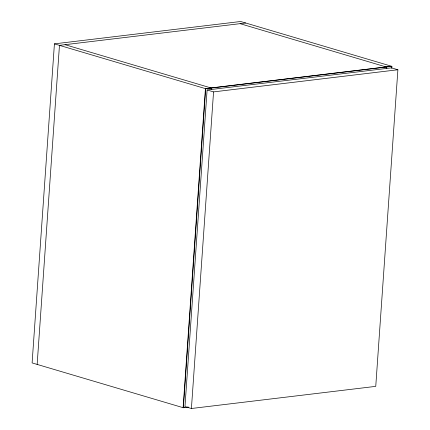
<?xml version="1.0" encoding="UTF-8"?>
<svg xmlns="http://www.w3.org/2000/svg" width="430" height="430" viewBox="0 0 430 430"><rect width="100%" height="100%" fill="white"/><g stroke="black" fill="none" stroke-linecap="round" stroke-linejoin="round"><path stroke-width="0.64" d="M391.762 68.349L391.902 66.344L240.623 21.5L54.422 43.86L32.11 362.92L183.39 407.764L188.356 407.167M37.152 364.414L59.464 45.354L245.664 22.994M183.39 407.764L205.701 88.704L54.422 43.86M207.109 89.983L184.97 406.592L191.415 408.5L375.75 386.366L397.89 69.757L391.445 67.849L207.109 89.983L213.554 91.896L397.89 69.757M211.195 89.37L211.291 88.032L65.048 44.682M191.415 408.5L213.554 91.896M386.221 68.354L386.317 67.016L240.08 23.666M391.526 67.601L391.623 66.263L205.422 88.618L183.11 407.678L184.975 407.457M205.701 88.704L391.902 66.344M186.217 407.307L188.077 407.081"/></g></svg>
